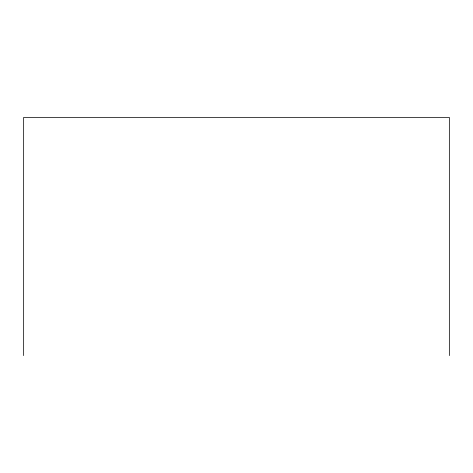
<?xml version="1.0" encoding="UTF-8"?>
<svg xmlns="http://www.w3.org/2000/svg" width="473" height="473" viewBox="0 0 473 473"><rect width="100%" height="100%" fill="white"/><g stroke="black" fill="none" stroke-linecap="round" stroke-linejoin="round"><path stroke-width="0.71" d="M449.35 355.59L449.35 117.41L23.65 117.41L23.65 355.59"/></g></svg>
